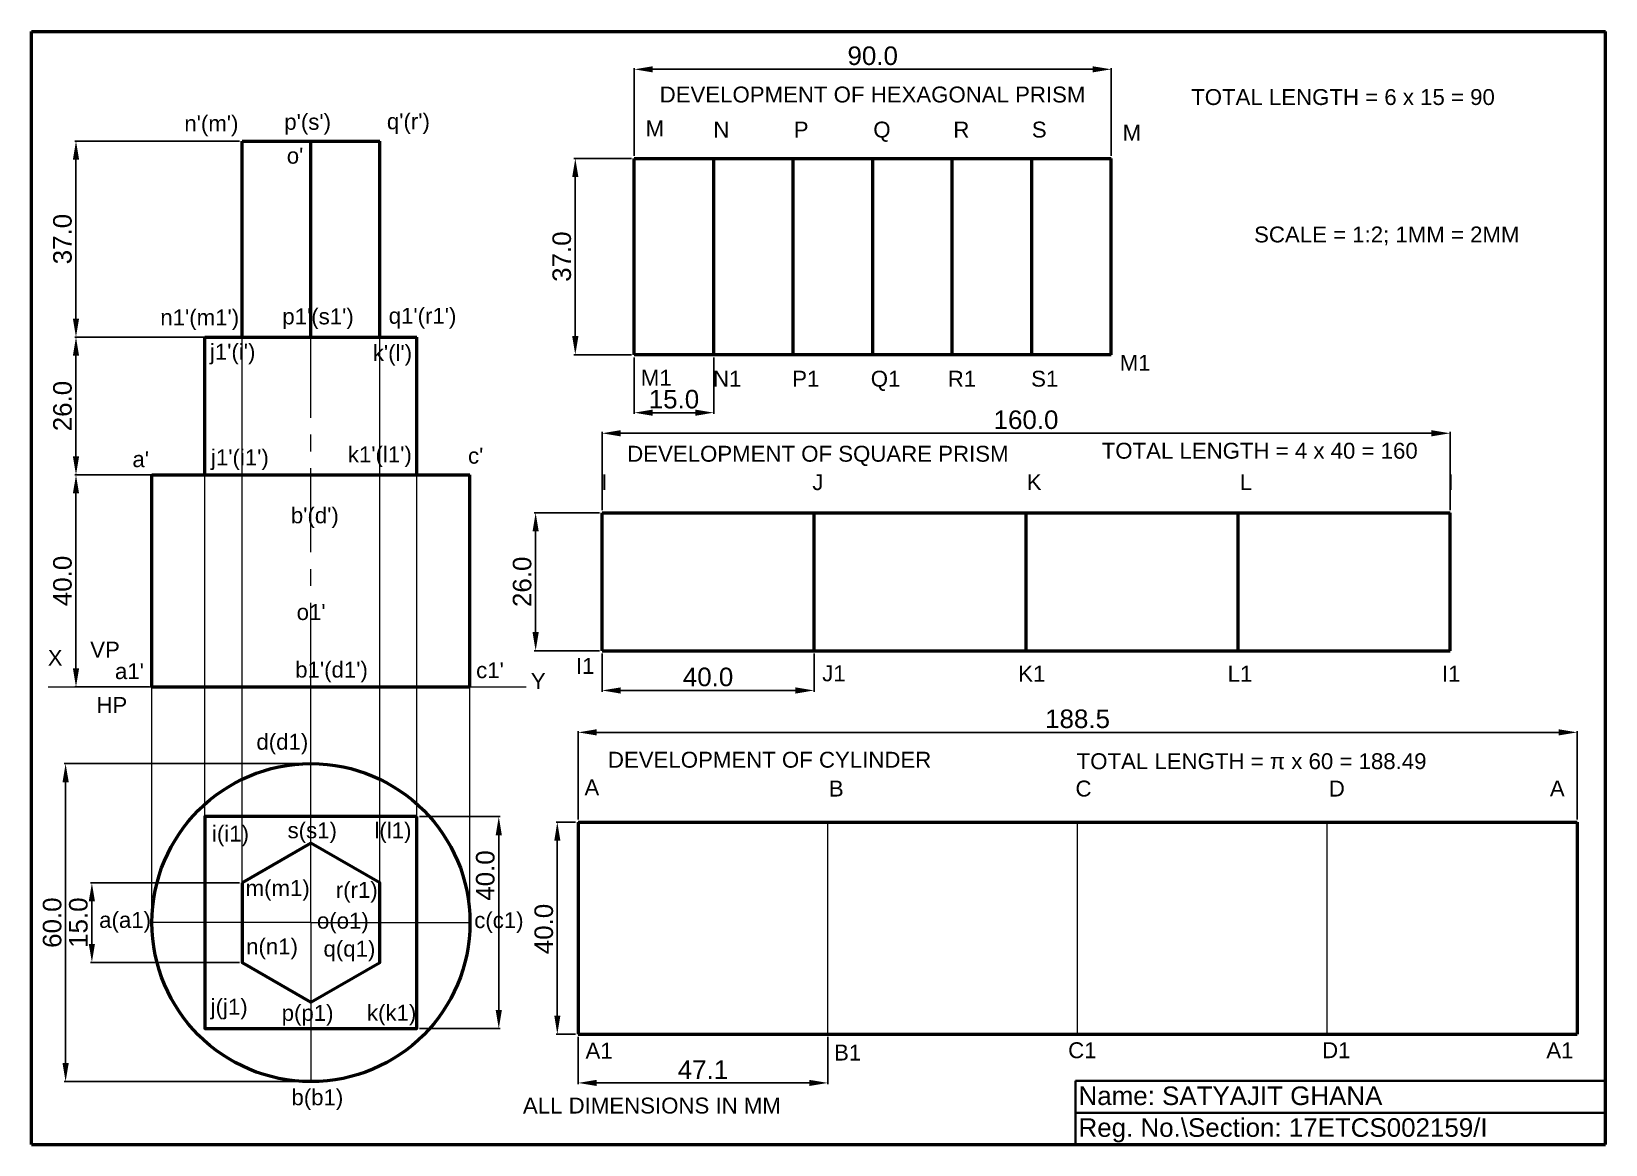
# Model space of a CAD drawing. Header units: millimetres. Extents: x 0 to 297, y 0 to 210.
import ezdxf

# ---------------------------------------------------------------- set-up
doc = ezdxf.new("R2010")
doc.units = ezdxf.units.MM
doc.header["$LTSCALE"] = 0.5
doc.header["$PDMODE"] = 3
doc.header["$PDSIZE"] = 5
doc.linetypes.add('CENTER', pattern=[50.8, 31.75, -6.35, 6.35, -6.35])
for name, color, linetype, lineweight in [('AxisLine', 2, 'CENTER', 20), ('DimensionLine', 1, 'Continuous', 25), ('FVnTV', 3, 'Continuous', 50), ('ProjectorLine', 4, 'Continuous', 9), ('TrueLengthLines', 5, 'Continuous', 35), ('XYline', 7, 'Continuous', 20)]:
    doc.layers.add(name, color=color, linetype=linetype, lineweight=lineweight)
doc.styles.get("Standard").update_dxf_attribs({"font": 'arial.ttf'})
doc.dimstyles.new('ED', dxfattribs={"dimtxt": 3.5, "dimasz": 3.5, "dimexe": 0.25, "dimexo": 0.5, "dimgap": 0.75, "dimtad": 1, "dimdec": 1, "dimzin": 0, "dimdsep": 46, "dimtxsty": 'Standard', "dimcen": 0.09, "dimadec": 0, "dimazin": 0, "dimtfac": 1, "dimtdec": 1, "dimtofl": 0, "dimtmove": 0, "dimatfit": 3, "dimfxl": 1, "dimtolj": 1, "dimtzin": 0, "dimarcsym": 0})

# ---------------------------------------------------------------- blocks, each defined once
blk = doc.blocks.new('*D1')
at = {"layer": 'Defpoints', "color": 0, "transparency": 16777216}
for p in [(52.74, 71.86), (6.44, 11.86), (52.74, 11.86)]:
    blk.add_point(p, dxfattribs=at)
at = {"layer": 'DimensionLine', "color": 0, "lineweight": -2, "transparency": 16777216}
for p, q in [((52.24, 71.86), (6.19, 71.86)), ((6.44, 68.36), (6.44, 15.36)), ((52.24, 11.86), (6.19, 11.86))]:
    blk.add_line(p, q, dxfattribs=at)
at = {"layer": 'DimensionLine', "color": 0, "transparency": 16777216}
for points in [[(5.86, 68.36), (7.03, 68.36), (6.44, 71.86)], [(5.86, 15.36), (7.03, 15.36), (6.44, 11.86)]]:
    blk.add_solid(points, dxfattribs=at)
at = {"layer": 'DimensionLine', "color": 0, "transparency": 16777216, "insert": (3.91, 41.86), "char_height": 3.5, "attachment_point": 5, "rotation": 90}
blk.add_mtext('\\A1;60.0', dxfattribs=at)
blk = doc.blocks.new('*D6')
at = {"layer": 'Defpoints', "color": 0, "transparency": 16777216}
for p in [(72.74, 61.86), (72.74, 21.86), (88.17, 21.86)]:
    blk.add_point(p, dxfattribs=at)
at = {"layer": 'DimensionLine', "color": 0, "lineweight": -2, "transparency": 16777216}
for p, q in [((73.24, 61.86), (88.42, 61.86)), ((88.17, 58.36), (88.17, 25.36)), ((73.24, 21.86), (88.42, 21.86))]:
    blk.add_line(p, q, dxfattribs=at)
at = {"layer": 'DimensionLine', "color": 0, "transparency": 16777216}
for points in [[(87.59, 58.36), (88.76, 58.36), (88.17, 61.86)], [(87.59, 25.36), (88.76, 25.36), (88.17, 21.86)]]:
    blk.add_solid(points, dxfattribs=at)
at = {"layer": 'DimensionLine', "color": 0, "transparency": 16777216, "insert": (85.64, 50.75), "char_height": 3.5, "attachment_point": 5, "rotation": 90}
blk.add_mtext('\\A1;40.0', dxfattribs=at)
blk = doc.blocks.new('*D7')
at = {"layer": 'Defpoints', "color": 0, "transparency": 16777216}
for p in [(39.75, 49.36), (11.4, 34.36), (39.75, 34.36)]:
    blk.add_point(p, dxfattribs=at)
at = {"layer": 'DimensionLine', "color": 0, "lineweight": -2, "transparency": 16777216}
for p, q in [((39.25, 49.36), (11.15, 49.36)), ((11.4, 45.86), (11.4, 37.86)), ((39.25, 34.36), (11.15, 34.36))]:
    blk.add_line(p, q, dxfattribs=at)
at = {"layer": 'DimensionLine', "color": 0, "transparency": 16777216}
for points in [[(10.81, 45.86), (11.98, 45.86), (11.4, 49.36)], [(10.81, 37.86), (11.98, 37.86), (11.4, 34.36)]]:
    blk.add_solid(points, dxfattribs=at)
at = {"layer": 'DimensionLine', "color": 0, "transparency": 16777216, "insert": (8.86, 41.86), "char_height": 3.5, "attachment_point": 5, "rotation": 90}
blk.add_mtext('\\A1;15.0', dxfattribs=at)
blk = doc.blocks.new('*D14')
at = {"layer": 'Defpoints', "color": 0, "transparency": 16777216}
for p in [(113.73, 186.02), (102.61, 149.02), (113.73, 149.02)]:
    blk.add_point(p, dxfattribs=at)
at = {"layer": 'DimensionLine', "color": 0, "lineweight": -2, "transparency": 16777216}
for p, q in [((113.23, 186.02), (102.36, 186.02)), ((102.61, 182.52), (102.61, 152.52)), ((113.23, 149.02), (102.36, 149.02))]:
    blk.add_line(p, q, dxfattribs=at)
at = {"layer": 'DimensionLine', "color": 0, "transparency": 16777216}
for points in [[(102.03, 182.52), (103.2, 182.52), (102.61, 186.02)], [(102.03, 152.52), (103.2, 152.52), (102.61, 149.02)]]:
    blk.add_solid(points, dxfattribs=at)
at = {"layer": 'DimensionLine', "color": 0, "transparency": 16777216, "insert": (100.07, 167.52), "char_height": 3.5, "attachment_point": 5, "rotation": 90}
blk.add_mtext('\\A1;37.0', dxfattribs=at)
blk = doc.blocks.new('*D15')
at = {"layer": 'Defpoints', "color": 0, "transparency": 16777216}
for p in [(39.75, 189.33), (8.4, 152.33), (39.75, 152.33)]:
    blk.add_point(p, dxfattribs=at)
at = {"layer": 'DimensionLine', "color": 0, "lineweight": -2, "transparency": 16777216}
for p, q in [((39.25, 189.33), (8.15, 189.33)), ((8.4, 185.83), (8.4, 155.83)), ((39.25, 152.33), (8.15, 152.33))]:
    blk.add_line(p, q, dxfattribs=at)
at = {"layer": 'DimensionLine', "color": 0, "transparency": 16777216}
for points in [[(7.81, 185.83), (8.98, 185.83), (8.4, 189.33)], [(7.81, 155.83), (8.98, 155.83), (8.4, 152.33)]]:
    blk.add_solid(points, dxfattribs=at)
at = {"layer": 'DimensionLine', "color": 0, "transparency": 16777216, "insert": (5.86, 170.83), "char_height": 3.5, "attachment_point": 5, "rotation": 90}
blk.add_mtext('\\A1;37.0', dxfattribs=at)
blk = doc.blocks.new('*D16')
at = {"layer": 'Defpoints', "color": 0, "transparency": 16777216}
for p in [(32.74, 152.33), (8.4, 126.33), (32.74, 126.33)]:
    blk.add_point(p, dxfattribs=at)
at = {"layer": 'DimensionLine', "color": 0, "lineweight": -2, "transparency": 16777216}
for p, q in [((32.24, 152.33), (8.15, 152.33)), ((8.4, 148.83), (8.4, 129.83)), ((32.24, 126.33), (8.15, 126.33))]:
    blk.add_line(p, q, dxfattribs=at)
at = {"layer": 'DimensionLine', "color": 0, "transparency": 16777216}
for points in [[(7.81, 148.83), (8.98, 148.83), (8.4, 152.33)], [(7.81, 129.83), (8.98, 129.83), (8.4, 126.33)]]:
    blk.add_solid(points, dxfattribs=at)
at = {"layer": 'DimensionLine', "color": 0, "transparency": 16777216, "insert": (5.86, 139.33), "char_height": 3.5, "attachment_point": 5, "rotation": 90}
blk.add_mtext('\\A1;26.0', dxfattribs=at)
blk = doc.blocks.new('*D17')
at = {"layer": 'Defpoints', "color": 0, "transparency": 16777216}
for p in [(8.4, 126.33), (22.74, 126.33), (22.74, 86.33)]:
    blk.add_point(p, dxfattribs=at)
at = {"layer": 'DimensionLine', "color": 0, "lineweight": -2, "transparency": 16777216}
for p, q in [((22.24, 126.33), (8.15, 126.33)), ((8.4, 89.83), (8.4, 122.83)), ((22.24, 86.33), (8.15, 86.33))]:
    blk.add_line(p, q, dxfattribs=at)
at = {"layer": 'DimensionLine', "color": 0, "transparency": 16777216}
for points in [[(7.81, 122.83), (8.98, 122.83), (8.4, 126.33)], [(7.81, 89.83), (8.98, 89.83), (8.4, 86.33)]]:
    blk.add_solid(points, dxfattribs=at)
at = {"layer": 'DimensionLine', "color": 0, "transparency": 16777216, "insert": (5.86, 106.33), "char_height": 3.5, "attachment_point": 5, "rotation": 90}
blk.add_mtext('\\A1;40.0', dxfattribs=at)
blk = doc.blocks.new('*D18')
at = {"layer": 'Defpoints', "color": 0, "transparency": 16777216}
for p in [(107.66, 119.17), (95.13, 93.17), (107.66, 93.17)]:
    blk.add_point(p, dxfattribs=at)
at = {"layer": 'DimensionLine', "color": 0, "lineweight": -2, "transparency": 16777216}
for p, q in [((107.16, 119.17), (94.88, 119.17)), ((95.13, 115.67), (95.13, 96.67)), ((107.16, 93.17), (94.88, 93.17))]:
    blk.add_line(p, q, dxfattribs=at)
at = {"layer": 'DimensionLine', "color": 0, "transparency": 16777216}
for points in [[(94.54, 115.67), (95.71, 115.67), (95.13, 119.17)], [(94.54, 96.67), (95.71, 96.67), (95.13, 93.17)]]:
    blk.add_solid(points, dxfattribs=at)
at = {"layer": 'DimensionLine', "color": 0, "transparency": 16777216, "insert": (92.59, 106.17), "char_height": 3.5, "attachment_point": 5, "rotation": 90}
blk.add_mtext('\\A1;26.0', dxfattribs=at)
blk = doc.blocks.new('*D19')
at = {"layer": 'Defpoints', "color": 0, "transparency": 16777216}
for p in [(103.14, 60.82), (99.22, 20.82), (103.14, 20.82)]:
    blk.add_point(p, dxfattribs=at)
at = {"layer": 'DimensionLine', "color": 0, "lineweight": -2, "transparency": 16777216}
for p, q in [((102.64, 60.82), (98.97, 60.82)), ((99.22, 57.32), (99.22, 24.32)), ((102.64, 20.82), (98.97, 20.82))]:
    blk.add_line(p, q, dxfattribs=at)
at = {"layer": 'DimensionLine', "color": 0, "transparency": 16777216}
for points in [[(98.64, 57.32), (99.8, 57.32), (99.22, 60.82)], [(98.64, 24.32), (99.8, 24.32), (99.22, 20.82)]]:
    blk.add_solid(points, dxfattribs=at)
at = {"layer": 'DimensionLine', "color": 0, "transparency": 16777216, "insert": (96.68, 40.66), "char_height": 3.5, "attachment_point": 5, "rotation": 90}
blk.add_mtext('\\A1;40.0', dxfattribs=at)
blk = doc.blocks.new('*D23')
at = {"layer": 'Defpoints', "color": 0, "transparency": 16777216}
for p in [(203.73, 202.86), (113.73, 186.02), (203.73, 186.02)]:
    blk.add_point(p, dxfattribs=at)
at = {"layer": 'DimensionLine', "color": 0, "lineweight": -2, "transparency": 16777216}
for p, q in [((113.73, 186.52), (113.73, 203.11)), ((117.23, 202.86), (200.23, 202.86)), ((203.73, 186.52), (203.73, 203.11))]:
    blk.add_line(p, q, dxfattribs=at)
at = {"layer": 'DimensionLine', "color": 0, "transparency": 16777216}
for points in [[(117.23, 203.44), (117.23, 202.28), (113.73, 202.86)], [(200.23, 203.44), (200.23, 202.28), (203.73, 202.86)]]:
    blk.add_solid(points, dxfattribs=at)
at = {"layer": 'DimensionLine', "color": 0, "transparency": 16777216, "insert": (158.73, 205.4), "char_height": 3.5, "attachment_point": 5}
blk.add_mtext('\\A1;90.0', dxfattribs=at)
blk = doc.blocks.new('*D24')
at = {"layer": 'Defpoints', "color": 0, "transparency": 16777216}
for p in [(291.63, 77.76), (103.14, 60.82), (291.63, 60.82)]:
    blk.add_point(p, dxfattribs=at)
at = {"layer": 'DimensionLine', "color": 0, "lineweight": -2, "transparency": 16777216}
for p, q in [((103.14, 61.32), (103.14, 78.01)), ((106.64, 77.76), (288.13, 77.76)), ((291.63, 61.32), (291.63, 78.01))]:
    blk.add_line(p, q, dxfattribs=at)
at = {"layer": 'DimensionLine', "color": 0, "transparency": 16777216}
for points in [[(106.64, 78.35), (106.64, 77.18), (103.14, 77.76)], [(288.13, 78.35), (288.13, 77.18), (291.63, 77.76)]]:
    blk.add_solid(points, dxfattribs=at)
at = {"layer": 'DimensionLine', "color": 0, "transparency": 16777216, "insert": (197.38, 80.3), "char_height": 3.5, "attachment_point": 5}
blk.add_mtext('\\A1;188.5', dxfattribs=at)
blk = doc.blocks.new('*D25')
at = {"layer": 'Defpoints', "color": 0, "transparency": 16777216}
for p in [(267.66, 134.19), (107.66, 119.17), (267.66, 119.17)]:
    blk.add_point(p, dxfattribs=at)
at = {"layer": 'DimensionLine', "color": 0, "lineweight": -2, "transparency": 16777216}
for p, q in [((107.66, 119.67), (107.66, 134.44)), ((111.16, 134.19), (264.16, 134.19)), ((267.66, 119.67), (267.66, 134.44))]:
    blk.add_line(p, q, dxfattribs=at)
at = {"layer": 'DimensionLine', "color": 0, "transparency": 16777216}
for points in [[(111.16, 134.78), (111.16, 133.61), (107.66, 134.19)], [(264.16, 134.78), (264.16, 133.61), (267.66, 134.19)]]:
    blk.add_solid(points, dxfattribs=at)
at = {"layer": 'DimensionLine', "color": 0, "transparency": 16777216, "insert": (187.66, 136.73), "char_height": 3.5, "attachment_point": 5}
blk.add_mtext('\\A1;160.0', dxfattribs=at)
blk = doc.blocks.new('*D27')
at = {"layer": 'Defpoints', "color": 0, "transparency": 16777216}
for p in [(107.66, 93.17), (147.66, 93.17), (147.66, 85.67)]:
    blk.add_point(p, dxfattribs=at)
at = {"layer": 'DimensionLine', "color": 0, "lineweight": -2, "transparency": 16777216}
for p, q in [((107.66, 92.67), (107.66, 85.42)), ((147.66, 92.67), (147.66, 85.42)), ((111.16, 85.67), (144.16, 85.67))]:
    blk.add_line(p, q, dxfattribs=at)
at = {"layer": 'DimensionLine', "color": 0, "transparency": 16777216}
for points in [[(111.16, 86.25), (111.16, 85.08), (107.66, 85.67)], [(144.16, 86.25), (144.16, 85.08), (147.66, 85.67)]]:
    blk.add_solid(points, dxfattribs=at)
at = {"layer": 'DimensionLine', "color": 0, "transparency": 16777216, "insert": (127.66, 88.2), "char_height": 3.5, "attachment_point": 5}
blk.add_mtext('\\A1;40.0', dxfattribs=at)
blk = doc.blocks.new('*D28')
at = {"layer": 'Defpoints', "color": 0, "transparency": 16777216}
for p in [(113.73, 149.02), (128.73, 149.02), (128.73, 138.08)]:
    blk.add_point(p, dxfattribs=at)
at = {"layer": 'DimensionLine', "color": 0, "lineweight": -2, "transparency": 16777216}
for p, q in [((113.73, 148.52), (113.73, 137.83)), ((128.73, 148.52), (128.73, 137.83)), ((117.23, 138.08), (125.23, 138.08))]:
    blk.add_line(p, q, dxfattribs=at)
at = {"layer": 'DimensionLine', "color": 0, "transparency": 16777216}
for points in [[(117.23, 138.66), (117.23, 137.49), (113.73, 138.08)], [(125.23, 138.66), (125.23, 137.49), (128.73, 138.08)]]:
    blk.add_solid(points, dxfattribs=at)
at = {"layer": 'DimensionLine', "color": 0, "transparency": 16777216, "insert": (121.23, 140.61), "char_height": 3.5, "attachment_point": 5}
blk.add_mtext('\\A1;15.0', dxfattribs=at)
blk = doc.blocks.new('*D30')
at = {"layer": 'Defpoints', "color": 0, "transparency": 16777216}
for p in [(103.14, 20.82), (150.26, 20.82), (150.26, 11.62)]:
    blk.add_point(p, dxfattribs=at)
at = {"layer": 'DimensionLine', "color": 0, "lineweight": -2, "transparency": 16777216}
for p, q in [((103.14, 20.32), (103.14, 11.37)), ((150.26, 20.32), (150.26, 11.37)), ((106.64, 11.62), (146.76, 11.62))]:
    blk.add_line(p, q, dxfattribs=at)
at = {"layer": 'DimensionLine', "color": 0, "transparency": 16777216}
for points in [[(106.64, 12.2), (106.64, 11.04), (103.14, 11.62)], [(146.76, 12.2), (146.76, 11.04), (150.26, 11.62)]]:
    blk.add_solid(points, dxfattribs=at)
at = {"layer": 'DimensionLine', "color": 0, "transparency": 16777216, "insert": (126.7, 14.13), "char_height": 3.5, "attachment_point": 5}
blk.add_mtext('\\A1;47.1', dxfattribs=at)

msp = doc.modelspace()

# ---------------------------------------------------------------- linework, layer by layer
at = {"layer": 'AxisLine'}
for q in [(52.74, 152.33), (52.74, 126.33)]:
    msp.add_line((52.74, 86.33), q, dxfattribs=at)
at = {"layer": 'FVnTV'}
for p, q in [((0, 0), (0, 210)), ((0, 210), (297, 210)), ((297, 0), (297, 210)), ((39.75, 152.33), (39.75, 189.33)), ((39.75, 189.33), (65.73, 189.33)), ((52.74, 152.33), (52.74, 189.33)), ((65.73, 152.33), (65.73, 189.33)), ((113.73, 149.02), (113.73, 186.02)), ((113.73, 186.02), (203.73, 186.02)), ((128.73, 149.02), (128.73, 186.02)), ((143.73, 149.02), (143.73, 186.02)), ((158.73, 149.02), (158.73, 186.02)), ((173.73, 149.02), (173.73, 186.02)), ((188.73, 149.02), (188.73, 186.02)), ((203.73, 149.02), (203.73, 186.02)), ((32.74, 126.33), (32.74, 152.33)), ((32.74, 152.33), (72.74, 152.33)), ((72.74, 126.33), (72.74, 152.33)), ((203.73, 149.02), (113.73, 149.02)), ((22.74, 86.33), (22.74, 126.33)), ((22.74, 126.33), (82.74, 126.33)), ((82.74, 86.33), (82.74, 126.33)), ((107.66, 119.17), (267.66, 119.17)), ((107.66, 93.17), (107.66, 119.17)), ((147.66, 93.17), (147.66, 119.17)), ((187.66, 93.17), (187.66, 119.17)), ((227.66, 93.17), (227.66, 119.17)), ((267.66, 93.17), (267.66, 119.17)), ((107.66, 93.17), (267.66, 93.17)), ((22.74, 86.33), (82.74, 86.33)), ((103.14, 60.82), (291.63, 60.82)), ((103.14, 60.82), (103.14, 20.82)), ((291.63, 60.82), (291.63, 20.82)), ((103.14, 20.82), (291.63, 20.82)), ((0, 0), (297, 0))]:
    msp.add_line(p, q, dxfattribs=at)
for points in [[(72.74, 61.86), (32.74, 61.86), (32.74, 21.86), (72.74, 21.86)], [(39.75, 49.36), (39.75, 34.36), (52.74, 26.86), (65.73, 34.36), (65.73, 49.36), (52.74, 56.86)]]:
    msp.add_lwpolyline(points, close=True, dxfattribs=at)
msp.add_circle((52.74, 41.86), 30, dxfattribs=at)
at = {"layer": 'ProjectorLine'}
for p, q in [((39.75, 49.36), (39.75, 152.33)), ((65.73, 49.36), (65.73, 152.33)), ((32.74, 61.86), (32.74, 126.33)), ((72.74, 61.86), (72.74, 126.33)), ((22.74, 41.86), (22.74, 86.33)), ((52.74, 41.86), (52.74, 86.33)), ((82.74, 41.86), (82.74, 86.33)), ((52.74, 41.86), (52.74, 71.86)), ((150.26, 20.82), (150.26, 60.82)), ((197.38, 20.82), (197.38, 60.82)), ((244.51, 20.82), (244.51, 60.82)), ((52.74, 41.86), (22.74, 41.86)), ((52.74, 41.86), (82.74, 41.86)), ((52.74, 41.86), (52.74, 11.86))]:
    msp.add_line(p, q, dxfattribs=at)
at = {"layer": 'TrueLengthLines'}
for p, q in [((197, 12), (297, 12)), ((197, 6), (197, 12)), ((197, 6), (297, 6)), ((197, 0), (197, 6))]:
    msp.add_line(p, q, dxfattribs=at)
at = {"layer": 'XYline'}
msp.add_line((3.14, 86.33), (93.35, 86.33), dxfattribs=at)

# ---------------------------------------------------------------- texts
for s, height, p in [('DEVELOPMENT OF HEXAGONAL PRISM', 3, (118.53, 196.61)), ('TOTAL LENGTH = 6 x 15 = 90', 3, (218.82, 196.13)), ("n'(m')", 3, (28.84, 191.15)), ("p'(s')", 3, (47.7, 191.45)), ("q'(r')", 3, (67.06, 191.55)), ('M', 3, (115.87, 190.22)), ('N', 3, (128.65, 189.99)), ('P', 3, (143.83, 189.99)), ('Q', 3, (158.84, 189.99)), ('R', 3, (173.94, 189.99)), ('S', 3, (188.75, 189.99)), ('M', 3, (205.88, 189.42)), ("o'", 3, (48.17, 185.06)), ('SCALE = 1:2; 1MM = 2MM', 3, (230.69, 170.2)), ("n1'(m1')", 3, (24.31, 154.55)), ("p1'(s1')", 3, (47.33, 154.74)), ("q1'(r1')", 3, (67.4, 154.86)), ("j1'(i')", 3, (33.67, 148.08)), ("k'(l')", 3, (64.4, 147.86)), ('M1', 3, (205.33, 145.99)), ('M1', 3, (114.97, 143.17)), ('N1', 3, (128.59, 142.99)), ('P1', 3, (143.54, 142.99)), ('Q1', 3, (158.36, 142.99)), ('R1', 3, (172.89, 142.99)), ('S1', 3, (188.62, 142.99)), ("a'", 3, (19.05, 127.8)), ("j1'(i1')", 3, (33.87, 128.15)), ("k1'(l1')", 3, (59.69, 128.71)), ("c'", 3, (82.37, 128.46)), ('DEVELOPMENT OF SQUARE PRISM', 3, (112.41, 128.83)), ('TOTAL LENGTH = 4 x 40 = 160', 3, (201.94, 129.4)), ('I', 3, (107.52, 123.47)), ('J', 3, (147.34, 123.47)), ('K', 3, (187.8, 123.47)), ('L', 3, (227.98, 123.47)), ('I', 3, (267.17, 123.47)), ("b'(d')", 3, (48.94, 117.21)), ("o1'", 3, (50.03, 98.96)), ('X', 3, (3.07, 90.33)), ('VP', 3, (11.08, 91.88)), ("a1'", 3, (15.75, 87.81)), ("b1'(d1')", 3, (49.76, 88.1)), ("c1'", 3, (83.9, 87.99)), ('I1', 3, (102.73, 88.8)), ('J1', 3, (149.19, 87.4)), ('K1', 3, (186.18, 87.34)), ('L1', 3, (225.7, 87.34)), ('I1', 3, (266.14, 87.34)), ('Y', 3, (94.22, 85.94)), ('HP', 3, (12.24, 81.43)), ('d(d1)', 3, (42.44, 74.49)), ('DEVELOPMENT OF CYLINDER', 3, (108.77, 71.1)), ('TOTAL LENGTH = π x 60 = 188.49', 3, (197.21, 70.82)), ('A', 3, (104.34, 65.87)), ('B', 3, (150.46, 65.66)), ('C', 3, (196.99, 65.66)), ('D', 3, (244.79, 65.66)), ('A', 3, (286.5, 65.68)), ('i(i1)', 3, (34.06, 57.16)), ('s(s1)', 3, (48.32, 57.78)), ('l(l1)', 3, (64.71, 57.77)), ('m(m1)', 3, (40.4, 46.89)), ('r(r1)', 3, (57.42, 46.54)), ('a(a1)', 3, (12.77, 40.87)), ('o(o1)', 3, (53.86, 40.73)), ('c(c1)', 3, (83.54, 40.83)), ('n(n1)', 3, (40.5, 35.87)), ('q(q1)', 3, (55.1, 35.45)), ('j(j1)', 3, (33.81, 24.5)), ('p(p1)', 3, (47.21, 23.33)), ('k(k1)', 3, (63.3, 23.36)), ('A1', 3, (104.54, 16.21)), ('B1', 3, (151.44, 15.85)), ('C1', 3, (195.61, 16.29)), ('D1', 3, (243.52, 16.29)), ('A1', 3, (285.83, 16.26)), ('b(b1)', 3, (49.05, 7.41)), ('Name: SATYAJIT GHANA', 3.5, (197.57, 7.45)), ('ALL DIMENSIONS IN MM', 3, (92.73, 5.85)), ('Reg. No.\\Section: 17ETCS002159/I', 3.5, (197.57, 1.45))]:
    msp.add_text(s, height=height).set_placement(p)

# ---------------------------------------------------------------- dimensions: what is measured, and where the dimension line sits
at = {"layer": 'DimensionLine'}
for p1, p2, distance, picture, middle in [((113.73, 186.02), (203.73, 186.02), 16.84, '*D23', (158.73, 205.4)), ((39.75, 189.33), (39.75, 152.33), -31.35, '*D15', (5.86, 170.83)), ((113.73, 186.02), (113.73, 149.02), -11.12, '*D14', (100.07, 167.52)), ((32.74, 152.33), (32.74, 126.33), -24.34, '*D16', (5.86, 139.33)), ((113.73, 149.02), (128.73, 149.02), -10.94, '*D28', (121.23, 140.61)), ((107.66, 119.17), (267.66, 119.17), 15.02, '*D25', (187.66, 136.73)), ((22.74, 86.33), (22.74, 126.33), 14.34, '*D17', (5.86, 106.33)), ((107.66, 119.17), (107.66, 93.17), -12.54, '*D18', (92.59, 106.17)), ((107.66, 93.17), (147.66, 93.17), -7.51, '*D27', (127.66, 88.2)), ((103.14, 60.82), (291.63, 60.82), 16.94, '*D24', (197.38, 80.3)), ((52.74, 71.86), (52.74, 11.86), -46.29, '*D1', (3.91, 41.86)), ((39.75, 49.36), (39.75, 34.36), -28.35, '*D7', (8.86, 41.86)), ((103.14, 20.82), (150.26, 20.82), -9.2, '*D30', (126.7, 14.13))]:
    dim = msp.add_aligned_dim(p1=p1, p2=p2, distance=distance, dimstyle='ED', dxfattribs=at)
    dim.commit()
    dim.dimension.update_dxf_attribs({"geometry": picture, "text_midpoint": middle})
for base, p1, p2, picture, middle in [((88.17, 21.86), (72.74, 61.86), (72.74, 21.86), '*D6', (88.17, 50.75)), ((99.22, 20.82), (103.14, 60.82), (103.14, 20.82), '*D19', (99.22, 40.66))]:
    dim = msp.add_linear_dim(base=base, p1=p1, p2=p2, angle=270, dimstyle='ED', dxfattribs=at)
    dim.commit()
    dim.dimension.update_dxf_attribs({"geometry": picture, "text_midpoint": middle, "dimtype": 161})

doc.saveas('drawing.dxf')
